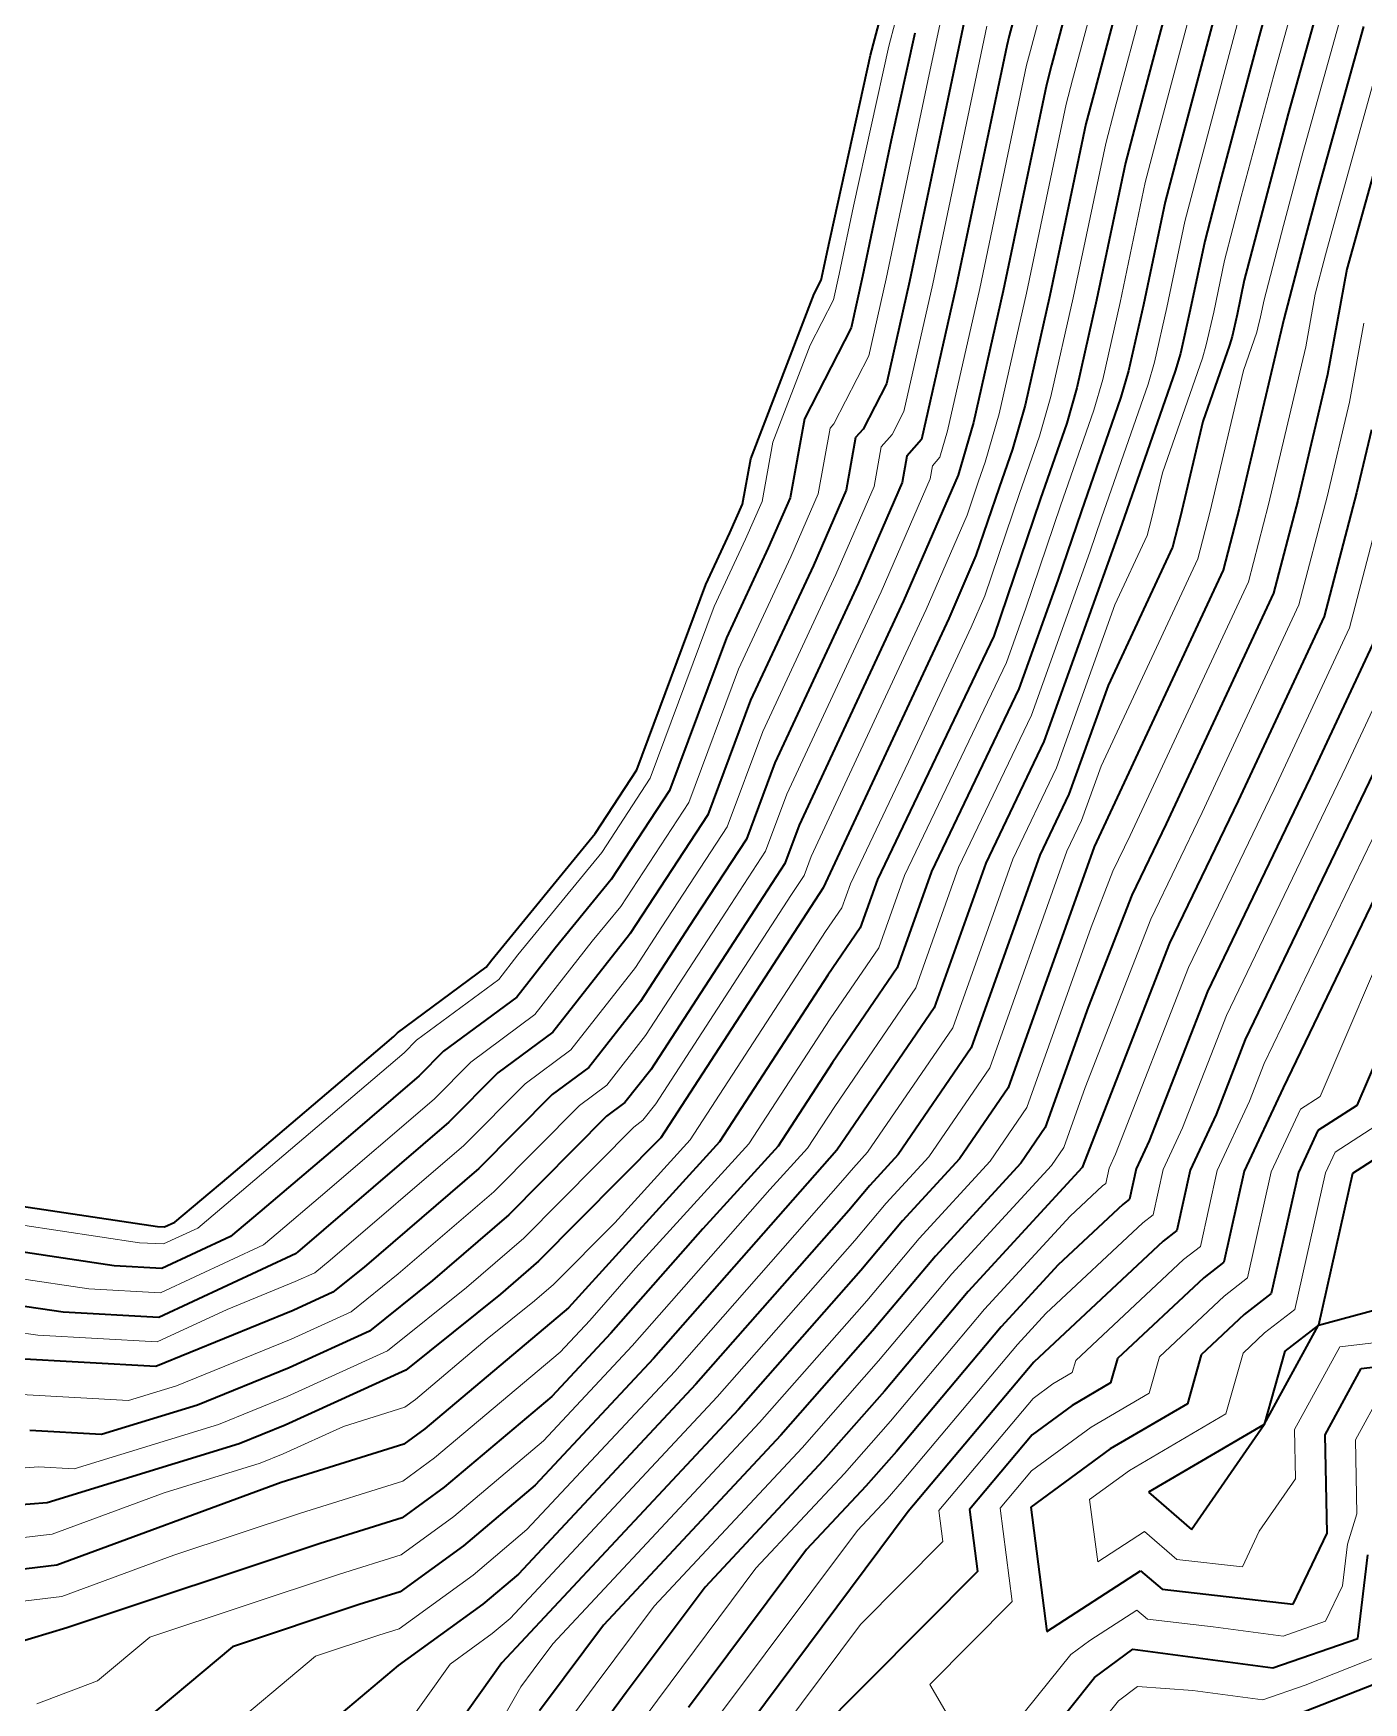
# Model space of a CAD drawing. Header units: millimetres. Extents: x -861324 to 439029, y -308065 to 694685.
# Drawn here: x -243889 to -200952, y 227030 to 280901 of the extents above; entities that cross this region are included whole.
import ezdxf

# ---------------------------------------------------------------- set-up
doc = ezdxf.new("R2010")
doc.units = ezdxf.units.MM
for name, color, linetype, lineweight in [('C-TOPO', 7, 'Continuous', 9), ('C-TOPO-MAJR', 7, 'Continuous', 35), ('C-TOPO-MINR', 7, 'Continuous', 9)]:
    doc.layers.add(name, color=color, linetype=linetype, lineweight=lineweight)

msp = doc.modelspace()

# ---------------------------------------------------------------- linework, layer by layer
at = {"layer": 'C-TOPO', "lineweight": 35}
for p, q in [((-216866, 280202), (-216290, 282402)), ((-218267, 273841), (-216866, 280202)), ((-218406, 273181), (-218267, 273841)), ((-218461, 272933), (-218406, 273181)), ((-218687, 272493), (-218461, 272933)), ((-220736, 267175), (-218687, 272493)), ((-221003, 265710), (-220736, 267175)), ((-221408, 264778), (-221003, 265710)), ((-222184, 263111), (-221408, 264778)), ((-224409, 257135), (-222184, 263111)), ((-225759, 255074), (-224409, 257135)), ((-229091, 251004), (-225759, 255074)), ((-232140, 248648), (-229276, 250767)), ((-229276, 250767), (-229091, 251004)), ((-232625, 248214), (-232258, 248529)), ((-232258, 248529), (-232140, 248648)), ((-237581, 243996), (-232625, 248214)), ((-239321, 242539), (-237581, 243996)), ((-244269, 243051), (-239885, 242397)), ((-239653, 242384), (-239321, 242539)), ((-239885, 242397), (-239653, 242384))]:
    msp.add_line(p, q, dxfattribs=at)
at = {"layer": 'C-TOPO-MAJR'}
for p, q in [((-206213, 285821), (-208304, 277994)), ((-208099, 284799), (-209665, 278935)), ((-209984, 283778), (-211026, 279876)), ((-203586, 283470), (-204327, 280808)), ((-205270, 283314), (-206942, 277052)), ((-211870, 282756), (-212388, 280817)), ((-202273, 282295), (-203384, 278301)), ((-213762, 281696), (-215611, 272898)), ((-215436, 280907), (-216197, 277450)), ((-212388, 280817), (-212470, 280502)), ((-204327, 280808), (-205581, 276111)), ((-200959, 281119), (-202440, 275794)), ((-212470, 280502), (-214100, 272746)), ((-211026, 279876), (-211193, 279241)), ((-199646, 279944), (-201497, 273288)), ((-211193, 279241), (-212590, 272593)), ((-209665, 278935), (-209915, 277980)), ((-209915, 277980), (-211079, 272440)), ((-208304, 277994), (-208637, 276720)), ((-203384, 278301), (-204220, 275170)), ((-216197, 277450), (-217122, 273051)), ((-206942, 277052), (-207359, 275459)), ((-208637, 276720), (-209569, 272288)), ((-205581, 276111), (-206082, 274198)), ((-207359, 275459), (-208058, 272135)), ((-202440, 275794), (-202859, 274229)), ((-204220, 275170), (-204804, 272938)), ((-202859, 274229), (-203526, 271677)), ((-206082, 274198), (-206548, 271982)), ((-201497, 273288), (-202113, 269893)), ((-217122, 273051), (-217494, 271400)), ((-215611, 272898), (-216357, 269596)), ((-214100, 272746), (-215219, 267792)), ((-212590, 272593), (-213549, 268347)), ((-204804, 272938), (-205037, 271830)), ((-211079, 272440), (-211878, 268902)), ((-209569, 272288), (-210208, 269457)), ((-208058, 272135), (-208538, 270012)), ((-206548, 271982), (-206867, 270567)), ((-205037, 271830), (-205197, 271122)), ((-203526, 271677), (-204966, 265569)), ((-217494, 271400), (-219001, 268464)), ((-205197, 271122), (-205279, 270838)), ((-206867, 270567), (-207031, 270000)), ((-205279, 270838), (-206139, 268371)), ((-208538, 270012), (-208784, 269161)), ((-207031, 270000), (-208751, 265065)), ((-202113, 269893), (-203073, 265821)), ((-216357, 269596), (-217110, 268128)), ((-210208, 269457), (-210536, 268322)), ((-211878, 268902), (-212289, 267484)), ((-208784, 269161), (-210074, 265460)), ((-219001, 268464), (-219466, 265917)), ((-213549, 268347), (-214041, 266645)), ((-210536, 268322), (-211396, 265855)), ((-206139, 268371), (-206859, 265317)), ((-217348, 267858), (-217658, 266160)), ((-217110, 268128), (-217348, 267858)), ((-215219, 267792), (-215695, 267251)), ((-200700, 268110), (-201180, 266074)), ((-215695, 267251), (-215850, 266402)), ((-212289, 267484), (-212719, 266250)), ((-217658, 266160), (-218713, 263726)), ((-215850, 266402), (-217257, 263158)), ((-214041, 266645), (-215800, 262589)), ((-212719, 266250), (-213464, 264049)), ((-219466, 265917), (-220170, 264294)), ((-211396, 265855), (-212887, 261452)), ((-203073, 265821), (-203856, 262830)), ((-201180, 266074), (-202224, 262085)), ((-208751, 265065), (-211270, 258049)), ((-210074, 265460), (-210819, 263258)), ((-206859, 265317), (-207120, 264320)), ((-204966, 265569), (-205488, 263575)), ((-220170, 264294), (-221519, 261396)), ((-213464, 264049), (-214344, 262021)), ((-207120, 264320), (-209202, 259855)), ((-218713, 263726), (-220738, 259379)), ((-205488, 263575), (-209653, 254645)), ((-217257, 263158), (-219956, 257361)), ((-210819, 263258), (-212079, 259750)), ((-215800, 262589), (-219174, 255344)), ((-203856, 262830), (-207327, 255388)), ((-214344, 262021), (-218393, 253326)), ((-202224, 262085), (-205001, 256132)), ((-221519, 261396), (-223355, 256468)), ((-212887, 261452), (-216645, 253590)), ((-200593, 261340), (-202675, 256875)), ((-212079, 259750), (-214897, 253854)), ((-209202, 259855), (-210462, 256347)), ((-220738, 259379), (-222114, 255682)), ((-195697, 259104), (-201166, 246304)), ((-211270, 258049), (-213149, 254117)), ((-198023, 258361), (-203553, 246873)), ((-200349, 257618), (-204773, 248428)), ((-219956, 257361), (-220874, 254897)), ((-223355, 256468), (-225239, 253592)), ((-202675, 256875), (-205993, 249982)), ((-210462, 256347), (-211401, 254381)), ((-205001, 256132), (-207213, 251536)), ((-222114, 255682), (-224626, 251847)), ((-207327, 255388), (-208433, 253091)), ((-220874, 254897), (-222560, 252322)), ((-219174, 255344), (-219633, 254111)), ((-211401, 254381), (-213618, 248166)), ((-209653, 254645), (-212424, 246876)), ((-219633, 254111), (-220476, 252824)), ((-214897, 253854), (-216005, 250746)), ((-213149, 254117), (-214811, 249456)), ((-225239, 253592), (-227049, 251379)), ((-218393, 253326), (-223632, 245257)), ((-216645, 253590), (-217199, 252036)), ((-220476, 252824), (-223962, 247455)), ((-208433, 253091), (-209845, 249470)), ((-222560, 252322), (-224292, 249654)), ((-224648, 251821), (-227123, 248665)), ((-224626, 251847), (-224648, 251821)), ((-217199, 252036), (-218245, 250504)), ((-227049, 251379), (-228287, 249801)), ((-207213, 251536), (-210036, 244295)), ((-218245, 250504), (-221738, 245125)), ((-216005, 250746), (-218098, 247683)), ((-205993, 249982), (-207875, 245155)), ((-228287, 249801), (-230649, 248054)), ((-224292, 249654), (-225959, 247529)), ((-214811, 249456), (-217951, 244861)), ((-209845, 249470), (-211230, 245586)), ((-227123, 248665), (-228895, 247355)), ((-204773, 248428), (-205714, 246014)), ((-230649, 248054), (-231439, 247257)), ((-213618, 248166), (-215972, 244720)), ((-228895, 247355), (-230474, 245761)), ((-225959, 247529), (-227140, 246655)), ((-223962, 247455), (-224796, 246393)), ((-218098, 247683), (-219844, 244993)), ((-231439, 247257), (-233882, 245158)), ((-212424, 246876), (-213994, 244578)), ((-203553, 246873), (-204803, 244181)), ((-227140, 246655), (-229510, 244265)), ((-224796, 246393), (-225386, 245956)), ((-201166, 246304), (-202434, 245489)), ((-230474, 245761), (-235361, 241563)), ((-225386, 245956), (-228545, 242769)), ((-205714, 246014), (-206548, 244219)), ((-198779, 245735), (-201314, 244105)), ((-233882, 245158), (-236576, 242866)), ((-223632, 245257), (-227581, 241272)), ((-221738, 245125), (-226616, 239776)), ((-211230, 245586), (-212015, 244437)), ((-207875, 245155), (-208292, 244257)), ((-202434, 245489), (-203059, 244143)), ((-217951, 244861), (-223875, 238131)), ((-219844, 244993), (-222284, 242319)), ((-215972, 244720), (-216891, 243720)), ((-213994, 244578), (-215832, 242578)), ((-229510, 244265), (-233208, 241088)), ((-212015, 244437), (-214773, 241437)), ((-210036, 244295), (-213714, 240296)), ((-208292, 244257), (-208511, 243279)), ((-206548, 244219), (-206985, 242263)), ((-204803, 244181), (-205459, 241246)), ((-203059, 244143), (-203933, 240230)), ((-201314, 244105), (-202407, 239213)), ((-216891, 243720), (-217567, 242917)), ((-208728, 243110), (-210816, 241154)), ((-208511, 243279), (-208728, 243110)), ((-236576, 242866), (-237521, 242073)), ((-228545, 242769), (-231011, 240651)), ((-217567, 242917), (-222504, 237308)), ((-215832, 242578), (-217184, 240972)), ((-237521, 242073), (-239738, 241041)), ((-222284, 242319), (-225246, 238953)), ((-207420, 241924), (-211595, 238013)), ((-206985, 242263), (-207420, 241924)), ((-241281, 241126), (-244357, 241585)), ((-235404, 241526), (-239838, 239461)), ((-235393, 241536), (-235404, 241526)), ((-235361, 241563), (-235393, 241536)), ((-214773, 241437), (-216800, 239028)), ((-239738, 241041), (-241281, 241126)), ((-233208, 241088), (-234218, 240276)), ((-227581, 241272), (-228814, 240213)), ((-217184, 240972), (-221133, 236485)), ((-210816, 241154), (-212655, 239154)), ((-205459, 241246), (-206111, 240738)), ((-234218, 240276), (-235507, 239690)), ((-231011, 240651), (-233044, 239017)), ((-213714, 240296), (-216417, 237083)), ((-206111, 240738), (-208895, 238131)), ((-202407, 239213), (-196654, 240770)), ((-242923, 239631), (-244461, 239861)), ((-228814, 240213), (-231869, 237758)), ((-226616, 239776), (-231249, 235869)), ((-203933, 240230), (-204803, 239552)), ((-239838, 239461), (-242923, 239631)), ((-235507, 239690), (-239938, 237881)), ((-204803, 239552), (-206195, 238249)), ((-204163, 236011), (-202407, 239213)), ((-202407, 239213), (-203494, 238367)), ((-233044, 239017), (-235636, 237838)), ((-225246, 238953), (-227154, 236911)), ((-216800, 239028), (-219762, 235663)), ((-212655, 239154), (-216033, 235139)), ((-239938, 237881), (-244566, 238136)), ((-223875, 238131), (-227691, 234045)), ((-208895, 238131), (-209118, 237345)), ((-206195, 238249), (-206640, 236678)), ((-203494, 238367), (-204163, 236011)), ((-201028, 237809), (-195279, 238492)), ((-235636, 237838), (-238591, 236632)), ((-231869, 237758), (-235766, 235986)), ((-211595, 238013), (-215650, 233194)), ((-202198, 235674), (-201028, 237809)), ((-222504, 237308), (-228228, 231179)), ((-216417, 237083), (-218392, 234840)), ((-209118, 237345), (-210363, 236616)), ((-238591, 236632), (-241691, 235679)), ((-227154, 236911), (-230628, 233980)), ((-210363, 236616), (-211646, 235675)), ((-206640, 236678), (-209130, 235220)), ((-235766, 235986), (-237243, 235383)), ((-221133, 236485), (-228766, 228314)), ((-204163, 236011), (-207897, 233824)), ((-206508, 232622), (-204163, 236011)), ((-241691, 235679), (-244005, 235807)), ((-231249, 235869), (-231930, 235374)), ((-219762, 235663), (-225487, 229534)), ((-211646, 235675), (-213673, 233266)), ((-202134, 232498), (-202198, 235674)), ((-237243, 235383), (-243444, 233477)), ((-231930, 235374), (-235896, 234134)), ((-216033, 235139), (-217021, 234017)), ((-209130, 235220), (-211697, 233338)), ((-218392, 234840), (-222208, 230754)), ((-235896, 234134), (-243127, 231461)), ((-230628, 233980), (-231990, 232991)), ((-227691, 234045), (-230007, 232091)), ((-217021, 234017), (-218929, 231974)), ((-207897, 233824), (-206508, 232622)), ((-243444, 233477), (-248623, 233088)), ((-213673, 233266), (-213413, 231261)), ((-211697, 233338), (-211175, 229328)), ((-231990, 232991), (-234634, 232164)), ((-215650, 233194), (-220736, 226391)), ((-203222, 230209), (-202134, 232498)), ((-234634, 232164), (-242810, 229446)), ((-230007, 232091), (-232050, 230607)), ((-218929, 231974), (-222744, 226872)), ((-201134, 229103), (-200811, 231795)), ((-243127, 231461), (-250652, 230564)), ((-228228, 231179), (-229386, 230203)), ((-213413, 231261), (-218729, 225910)), ((-211175, 229328), (-208149, 231287)), ((-208149, 231287), (-207455, 230687)), ((-232050, 230607), (-233372, 230193)), ((-222208, 230754), (-224751, 227352)), ((-207455, 230687), (-203222, 230209)), ((-233372, 230193), (-237460, 228834)), ((-229386, 230203), (-232111, 228223)), ((-225487, 229534), (-226758, 227833)), ((-242810, 229446), (-250788, 227031)), ((-203880, 228149), (-201134, 229103)), ((-237460, 228834), (-240824, 226014)), ((-209637, 227836), (-208402, 228751)), ((-208402, 228751), (-203880, 228149)), ((-232111, 228223), (-238838, 222583)), ((-228766, 228314), (-231750, 224133)), ((-204537, 226088), (-199693, 227990)), ((-226758, 227833), (-227550, 226763)), ((-224751, 227352), (-226334, 225213)), ((-215553, 220485), (-209637, 227836))]:
    msp.add_line(p, q, dxfattribs=at)
at = {"layer": 'C-TOPO-MINR'}
for p, q in [((-207156, 285310), (-208984, 278464)), ((-205742, 284568), (-207623, 277523)), ((-209042, 284289), (-210346, 279405)), ((-210927, 283267), (-211707, 280347)), ((-202930, 282882), (-203855, 279554)), ((-215810, 282279), (-216277, 280492)), ((-204798, 282061), (-206262, 276582)), ((-214594, 281322), (-214979, 279573)), ((-201616, 281707), (-202912, 277048)), ((-213109, 281132), (-214856, 272822)), ((-216277, 280492), (-217415, 275327)), ((-211707, 280347), (-211831, 279871)), ((-200303, 280531), (-201969, 274541)), ((-211831, 279871), (-213345, 272669)), ((-214979, 279573), (-216366, 272975)), ((-210346, 279405), (-210554, 278611)), ((-203855, 279554), (-204901, 275641)), ((-210554, 278611), (-211835, 272517)), ((-208984, 278464), (-209276, 277350)), ((-207623, 277523), (-207998, 276089)), ((-209276, 277350), (-210324, 272364)), ((-202912, 277048), (-203539, 274700)), ((-206262, 276582), (-206721, 274829)), ((-207998, 276089), (-208813, 272211)), ((-217415, 275327), (-217877, 273127)), ((-204901, 275641), (-205443, 273568)), ((-206721, 274829), (-207303, 272059)), ((-203539, 274700), (-204165, 272307)), ((-201969, 274541), (-202178, 273758)), ((-202178, 273758), (-202512, 272482)), ((-217877, 273127), (-218063, 272302)), ((-205443, 273568), (-205792, 271906)), ((-216366, 272975), (-216926, 270498)), ((-214856, 272822), (-215788, 268694)), ((-213345, 272669), (-214384, 268070)), ((-218063, 272302), (-218817, 270834)), ((-211835, 272517), (-212713, 268625)), ((-210324, 272364), (-211043, 269180)), ((-208813, 272211), (-209373, 269735)), ((-207303, 272059), (-207702, 270290)), ((-204165, 272307), (-204282, 271753)), ((-202512, 272482), (-202820, 270785)), ((-205792, 271906), (-206032, 270845)), ((-204282, 271753), (-204362, 271400)), ((-200945, 271547), (-201407, 269001)), ((-204403, 271258), (-204833, 270024)), ((-204362, 271400), (-204403, 271258)), ((-218817, 270834), (-220021, 267706)), ((-216926, 270498), (-218056, 268296)), ((-206032, 270845), (-206155, 270419)), ((-202820, 270785), (-204019, 265695)), ((-207702, 270290), (-207908, 269580)), ((-206155, 270419), (-207445, 266718)), ((-204833, 270024), (-205912, 265443)), ((-209373, 269735), (-209660, 268742)), ((-207908, 269580), (-209413, 265262)), ((-211043, 269180), (-211413, 267903)), ((-201407, 269001), (-202127, 265947)), ((-218056, 268296), (-218174, 268161)), ((-215788, 268694), (-216165, 267960)), ((-212713, 268625), (-213165, 267064)), ((-209660, 268742), (-210735, 265657)), ((-218174, 268161), (-218562, 266038)), ((-216165, 267960), (-216521, 267555)), ((-214384, 268070), (-214630, 267219)), ((-211413, 267903), (-212058, 266052)), ((-220021, 267706), (-220370, 265795)), ((-216521, 267555), (-216754, 266281)), ((-214630, 267219), (-214868, 266948)), ((-214868, 266948), (-214946, 266524)), ((-213165, 267064), (-213380, 266447)), ((-207445, 266718), (-207805, 265191)), ((-216754, 266281), (-217985, 263442)), ((-214946, 266524), (-216528, 262873)), ((-213380, 266447), (-213753, 265347)), ((-200234, 266200), (-201409, 261712)), ((-220370, 265795), (-220898, 264579)), ((-218562, 266038), (-219441, 264010)), ((-212058, 266052), (-213176, 262750)), ((-210735, 265657), (-211853, 262355)), ((-204019, 265695), (-204672, 263202)), ((-202127, 265947), (-203040, 262457)), ((-213753, 265347), (-215072, 262305)), ((-209413, 265262), (-209785, 264162)), ((-207805, 265191), (-207936, 264692)), ((-205912, 265443), (-206304, 263947)), ((-220898, 264579), (-221910, 262405)), ((-207936, 264692), (-208977, 262460)), ((-219441, 264010), (-221128, 260387)), ((-209785, 264162), (-211674, 258900)), ((-217985, 263442), (-220347, 258370)), ((-206304, 263947), (-209428, 257250)), ((-204672, 263202), (-208490, 255017)), ((-221910, 262405), (-223975, 256860)), ((-216528, 262873), (-219565, 256352)), ((-213176, 262750), (-213615, 261736)), ((-211853, 262355), (-212483, 260601)), ((-208977, 262460), (-210866, 257198)), ((-203040, 262457), (-206164, 255760)), ((-215072, 262305), (-218784, 254335)), ((-213615, 261736), (-215640, 257389)), ((-201409, 261712), (-203838, 256503)), ((-199777, 260967), (-201512, 257246)), ((-221128, 260387), (-222734, 256075)), ((-212483, 260601), (-215771, 253722)), ((-211674, 258900), (-214023, 253986)), ((-220347, 258370), (-221494, 255289)), ((-199186, 257990), (-204163, 247651)), ((-215640, 257389), (-217519, 253458)), ((-210866, 257198), (-212275, 254249)), ((-209428, 257250), (-210057, 255496)), ((-201512, 257246), (-205383, 249205)), ((-223975, 256860), (-225545, 254464)), ((-203838, 256503), (-206603, 250759)), ((-222734, 256075), (-224932, 252720)), ((-219565, 256352), (-220253, 254504)), ((-210057, 255496), (-210527, 254513)), ((-206164, 255760), (-207823, 252314)), ((-221494, 255289), (-223602, 252071)), ((-208490, 255017), (-209043, 253868)), ((-225545, 254464), (-228250, 251158)), ((-220253, 254504), (-221518, 252573)), ((-218784, 254335), (-219013, 253719)), ((-210527, 254513), (-213021, 247521)), ((-214023, 253986), (-215408, 250101)), ((-212275, 254249), (-214215, 248811)), ((-209043, 253868), (-209749, 252058)), ((-219013, 253719), (-219435, 253075)), ((-217519, 253458), (-217796, 252681)), ((-215771, 253722), (-216602, 251391)), ((-224932, 252720), (-225848, 251600)), ((-219435, 253075), (-223797, 246356)), ((-217796, 252681), (-218319, 251915)), ((-199625, 252989), (-202359, 246589)), ((-221518, 252573), (-224127, 248555)), ((-207823, 252314), (-209941, 246883)), ((-225848, 251600), (-227705, 249233)), ((-223602, 252071), (-224458, 250754)), ((-218319, 251915), (-222685, 245191)), ((-209749, 252058), (-211827, 246231)), ((-228250, 251158), (-228869, 250369)), ((-216602, 251391), (-218172, 249094)), ((-224458, 250754), (-226541, 248097)), ((-206603, 250759), (-208956, 244725)), ((-228869, 250369), (-231526, 248404)), ((-215408, 250101), (-218024, 246272)), ((-227705, 249233), (-229772, 247704)), ((-218172, 249094), (-220791, 245059)), ((-205383, 249205), (-206795, 245584)), ((-231526, 248404), (-231921, 248005)), ((-224127, 248555), (-225378, 246961)), ((-214215, 248811), (-216961, 244791)), ((-231921, 248005), (-233142, 246956)), ((-226541, 248097), (-228017, 247005)), ((-229772, 247704), (-230956, 246509)), ((-213021, 247521), (-214983, 244649)), ((-204163, 247651), (-204633, 246444)), ((-233142, 246956), (-237167, 243531)), ((-228017, 247005), (-229992, 245013)), ((-225378, 246961), (-226263, 246306)), ((-209941, 246883), (-210633, 244941)), ((-230956, 246509), (-234621, 243360)), ((-226263, 246306), (-229028, 243517)), ((-223797, 246356), (-224214, 245825)), ((-218024, 246272), (-218898, 244927)), ((-211827, 246231), (-213004, 244508)), ((-204633, 246444), (-205675, 244200)), ((-202359, 246589), (-202993, 246181)), ((-224214, 245825), (-224509, 245606)), ((-202993, 246181), (-203931, 244162)), ((-199972, 246020), (-201874, 244797)), ((-224509, 245606), (-228063, 242020)), ((-222685, 245191), (-225124, 242516)), ((-206795, 245584), (-207420, 244238)), ((-229992, 245013), (-234306, 241306)), ((-220791, 245059), (-224450, 241047)), ((-218898, 244927), (-220117, 243590)), ((-216961, 244791), (-217421, 244291)), ((-214983, 244649), (-216362, 243149)), ((-210633, 244941), (-211026, 244366)), ((-208956, 244725), (-209164, 244276)), ((-201874, 244797), (-202187, 244124)), ((-217421, 244291), (-217759, 243889)), ((-213004, 244508), (-215303, 242008)), ((-211026, 244366), (-214243, 240866)), ((-209164, 244276), (-209274, 243787)), ((-207420, 244238), (-207748, 242771)), ((-205675, 244200), (-206222, 241754)), ((-203931, 244162), (-204696, 240738)), ((-202187, 244124), (-203170, 239721)), ((-237167, 243531), (-238580, 242347)), ((-229028, 243517), (-232109, 240869)), ((-220117, 243590), (-224560, 238542)), ((-217759, 243889), (-223189, 237719)), ((-209382, 243703), (-210426, 242725)), ((-209274, 243787), (-209382, 243703)), ((-234621, 243360), (-235984, 242201)), ((-216362, 243149), (-217375, 241945)), ((-240460, 241873), (-244305, 242447)), ((-225124, 242516), (-227099, 240524)), ((-210426, 242725), (-213184, 239725)), ((-208074, 242517), (-211206, 239583)), ((-207748, 242771), (-208074, 242517)), ((-238580, 242347), (-239688, 241831)), ((-235984, 242201), (-236462, 241800)), ((-228063, 242020), (-229912, 240432)), ((-217375, 241945), (-221819, 236897)), ((-215303, 242008), (-216992, 240000)), ((-239688, 241831), (-240460, 241873)), ((-236462, 241800), (-239788, 240251)), ((-206222, 241754), (-206765, 241331)), ((-234805, 240905), (-235442, 240616)), ((-234306, 241306), (-234805, 240905)), ((-232109, 240869), (-233631, 239646)), ((-224450, 241047), (-225931, 239365)), ((-214243, 240866), (-216609, 238056)), ((-206765, 241331), (-210245, 238072)), ((-242102, 240379), (-244409, 240723)), ((-239788, 240251), (-242102, 240379)), ((-235442, 240616), (-237631, 239722)), ((-229912, 240432), (-232457, 238387)), ((-227099, 240524), (-227715, 239995)), ((-204696, 240738), (-205457, 240145)), ((-227715, 239995), (-229243, 238767)), ((-216992, 240000), (-220448, 236074)), ((-213184, 239725), (-216225, 236111)), ((-205457, 240145), (-207545, 238190)), ((-237631, 239722), (-239888, 238671)), ((-233631, 239646), (-235571, 238764)), ((-225931, 239365), (-226885, 238343)), ((-211206, 239583), (-212125, 238583)), ((-203170, 239721), (-204149, 238959)), ((-243744, 238884), (-244514, 238999)), ((-239888, 238671), (-243744, 238884)), ((-235571, 238764), (-239264, 237256)), ((-229243, 238767), (-231559, 236813)), ((-204149, 238959), (-204845, 238308)), ((-201717, 238511), (-198843, 238853)), ((-232457, 238387), (-235701, 236912)), ((-226885, 238343), (-230938, 234925)), ((-224560, 238542), (-227422, 235478)), ((-212125, 238583), (-215842, 234167)), ((-207545, 238190), (-207879, 237012)), ((-204845, 238308), (-205401, 236345)), ((-203180, 235843), (-201717, 238511)), ((-223189, 237719), (-227960, 232612)), ((-216609, 238056), (-219077, 235251)), ((-210357, 237679), (-210979, 237315)), ((-210245, 238072), (-210357, 237679)), ((-239264, 237256), (-240815, 236780)), ((-210979, 237315), (-211621, 236844)), ((-201216, 235506), (-200338, 237107)), ((-240815, 236780), (-244285, 236971)), ((-235701, 236912), (-237917, 236007)), ((-231899, 236566), (-233883, 235946)), ((-231559, 236813), (-231899, 236566)), ((-221819, 236897), (-228497, 229747)), ((-211621, 236844), (-214662, 233230)), ((-207879, 237012), (-209746, 235918)), ((-237917, 236007), (-242568, 234578)), ((-220448, 236074), (-227126, 228924)), ((-216225, 236111), (-217706, 234428)), ((-205401, 236345), (-208513, 234522)), ((-233883, 235946), (-235831, 235060)), ((-227422, 235478), (-230318, 233036)), ((-209746, 235918), (-211672, 234507)), ((-203148, 234254), (-203180, 235843)), ((-201168, 233124), (-201216, 235506)), ((-235831, 235060), (-236570, 234758)), ((-230938, 234925), (-231960, 234182)), ((-219077, 235251), (-223847, 230144)), ((-243724, 234642), (-247609, 234350)), ((-242568, 234578), (-243724, 234642)), ((-236570, 234758), (-239670, 233805)), ((-217706, 234428), (-220568, 231364)), ((-211672, 234507), (-212685, 233302)), ((-208513, 234522), (-209797, 233581)), ((-239670, 233805), (-243286, 232469)), ((-231960, 234182), (-235265, 233149)), ((-215842, 234167), (-216335, 233606)), ((-204321, 232560), (-203148, 234254)), ((-216335, 233606), (-217289, 232584)), ((-212685, 233302), (-212294, 230295)), ((-209797, 233581), (-209536, 231576)), ((-235265, 233149), (-239353, 231790)), ((-230318, 233036), (-232020, 231799)), ((-214662, 233230), (-214531, 232228)), ((-201472, 232146), (-201168, 233124)), ((-243286, 232469), (-247048, 232020)), ((-227960, 232612), (-229697, 231147)), ((-217289, 232584), (-221740, 226631)), ((-214531, 232228), (-217189, 229552)), ((-209536, 231576), (-208023, 232556)), ((-208023, 232556), (-206981, 231654)), ((-204865, 231416), (-204321, 232560)), ((-239353, 231790), (-242968, 230453)), ((-232020, 231799), (-234003, 231179)), ((-206981, 231654), (-204865, 231416)), ((-201634, 230801), (-201472, 232146)), ((-234003, 231179), (-240135, 229140)), ((-229697, 231147), (-232080, 229415)), ((-220568, 231364), (-223747, 227112)), ((-202178, 229656), (-201634, 230801)), ((-242968, 230453), (-246731, 230005)), ((-223847, 230144), (-225755, 227593)), ((-212294, 230295), (-214952, 227619)), ((-228497, 229747), (-229076, 229258)), ((-217189, 229552), (-219733, 226151)), ((-209789, 229039), (-208275, 230019)), ((-208275, 230019), (-207928, 229719)), ((-207928, 229719), (-205812, 229480)), ((-203551, 229179), (-202178, 229656)), ((-240135, 229140), (-241817, 227730)), ((-232741, 229208), (-234785, 228529)), ((-232080, 229415), (-232741, 229208)), ((-229076, 229258), (-230438, 228269)), ((-210406, 228582), (-209789, 229039)), ((-205812, 229480), (-203551, 229179)), ((-234785, 228529), (-239831, 224298)), ((-227126, 228924), (-227762, 228073)), ((-213364, 224907), (-210406, 228582)), ((-202836, 227596), (-200413, 228547)), ((-230438, 228269), (-231930, 226178)), ((-227762, 228073), (-228158, 227539)), ((-241817, 227730), (-243772, 226996)), ((-228158, 227539), (-230078, 224178)), ((-225755, 227593), (-226942, 225988)), ((-214952, 227619), (-213364, 224907)), ((-208867, 227089), (-208250, 227547)), ((-208250, 227547), (-206469, 227419)), ((-206469, 227419), (-204209, 227118)), ((-204209, 227118), (-202836, 227596)), ((-223747, 227112), (-225726, 224438)), ((-211825, 223414), (-208867, 227089))]:
    msp.add_line(p, q, dxfattribs=at)

doc.saveas('drawing.dxf')
